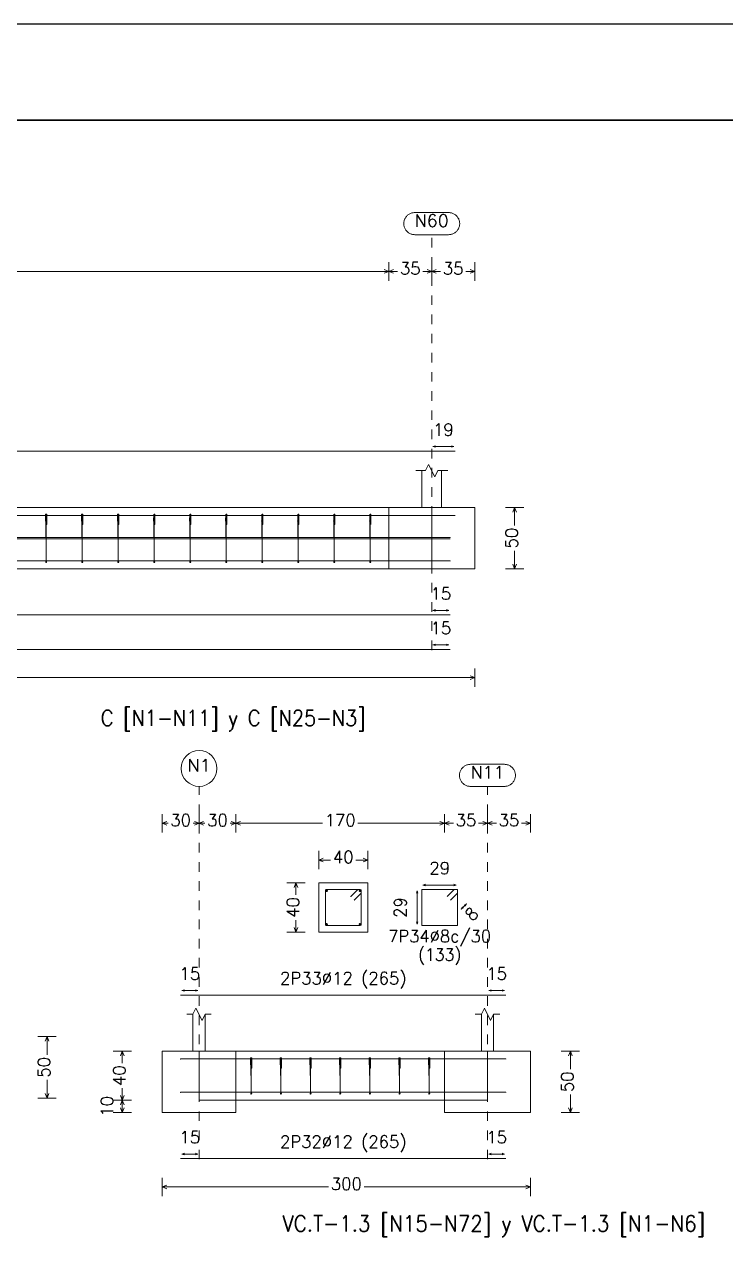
# Model space of a CAD drawing. Header units: inches. Extents: x 72863 to 72995, y 49095 to 49225.
# Drawn here: x 72932.33 to 72939.65, y 49144.92 to 49157.59 of the extents above; entities that cross this region are included whole.
import ezdxf
from ezdxf.enums import TextEntityAlignment as Align

# ---------------------------------------------------------------- set-up
doc = ezdxf.new("R2010")
doc.units = ezdxf.units.IN
doc.linetypes.add('CYPE_PUNTO', pattern=[0.075, 0, -0.075])
doc.layers.get('0').update_dxf_attribs({"lineweight": 15})
for name, color, linetype, lineweight in [('CIM_COTAS', 2, 'Continuous', 9), ('CIM_DIB_ARMADOS', 4, 'Continuous', 9), ('CIM_GEOMETRIA', 2, 'Continuous', 9), ('CIM_REFEREN', 2, 'Continuous', 9), ('CIM_TXT_ARMADOS', 3, 'Continuous', 9)]:
    doc.layers.add(name, color=color, linetype=linetype, lineweight=lineweight)
doc.layers.add('VG', color=7, linetype='Continuous')
doc.styles.add('CYPETXT', font='romans__.ttf', dxfattribs={"height": 0.2})

# ---------------------------------------------------------------- blocks, each defined once
blk = doc.blocks.new('PLANTILLA')
at = {"layer": 'VG'}
for p, q in [((72904.71, 49224.711), (72862.71, 49224.711)), ((72864.71, 49223.711), (72903.71, 49223.711))]:
    blk.add_line(p, q, dxfattribs=at)
blk.add_lwpolyline([(72903.71, 49199.561), (72903.71, 49223.711), (72864.71, 49223.711), (72864.71, 49196.011), (72885.71, 49196.011), (72885.71, 49199.611)], dxfattribs=at)

msp = doc.modelspace()

# ---------------------------------------------------------------- hatches: boundary and pattern name
at = {"layer": 'CIM_DIB_ARMADOS'}
h = msp.add_hatch(color=256, dxfattribs=at)
edge = h.paths.add_edge_path()
edge.add_arc((72936.8232, 49152.4688), 0.00102, 0, 360)
h = msp.add_hatch(color=256, dxfattribs=at)
edge = h.paths.add_edge_path()
edge.add_arc((72932.553, 49152.4117), 0.00102, 0, 360)
h = msp.add_hatch(color=256, dxfattribs=at)
edge = h.paths.add_edge_path()
edge.add_arc((72932.5642, 49152.3746), 0.00102, 0, 360)
h = msp.add_hatch(color=256, dxfattribs=at)
edge = h.paths.add_edge_path()
edge.add_arc((72932.9286, 49152.4117), 0.00102, 0, 360)
h = msp.add_hatch(color=256, dxfattribs=at)
edge = h.paths.add_edge_path()
edge.add_arc((72932.9397, 49152.3746), 0.00102, 0, 360)
h = msp.add_hatch(color=256, dxfattribs=at)
edge = h.paths.add_edge_path()
edge.add_arc((72933.3042, 49152.4117), 0.00102, 0, 360)
h = msp.add_hatch(color=256, dxfattribs=at)
edge = h.paths.add_edge_path()
edge.add_arc((72933.3153, 49152.3746), 0.00102, 0, 360)
h = msp.add_hatch(color=256, dxfattribs=at)
edge = h.paths.add_edge_path()
edge.add_arc((72933.6798, 49152.4117), 0.00102, 0, 360)
h = msp.add_hatch(color=256, dxfattribs=at)
edge = h.paths.add_edge_path()
edge.add_arc((72933.6909, 49152.3746), 0.00102, 0, 360)
h = msp.add_hatch(color=256, dxfattribs=at)
edge = h.paths.add_edge_path()
edge.add_arc((72934.0553, 49152.4117), 0.00102, 0, 360)
h = msp.add_hatch(color=256, dxfattribs=at)
edge = h.paths.add_edge_path()
edge.add_arc((72934.0665, 49152.3746), 0.00102, 0, 360)
h = msp.add_hatch(color=256, dxfattribs=at)
edge = h.paths.add_edge_path()
edge.add_arc((72934.4309, 49152.4117), 0.00102, 0, 360)
h = msp.add_hatch(color=256, dxfattribs=at)
edge = h.paths.add_edge_path()
edge.add_arc((72934.442, 49152.3746), 0.00102, 0, 360)
h = msp.add_hatch(color=256, dxfattribs=at)
edge = h.paths.add_edge_path()
edge.add_arc((72934.8065, 49152.4117), 0.00102, 0, 360)
h = msp.add_hatch(color=256, dxfattribs=at)
edge = h.paths.add_edge_path()
edge.add_arc((72934.8176, 49152.3746), 0.00102, 0, 360)
h = msp.add_hatch(color=256, dxfattribs=at)
edge = h.paths.add_edge_path()
edge.add_arc((72935.182, 49152.4117), 0.00102, 0, 360)
h = msp.add_hatch(color=256, dxfattribs=at)
edge = h.paths.add_edge_path()
edge.add_arc((72935.1932, 49152.3746), 0.00102, 0, 360)
h = msp.add_hatch(color=256, dxfattribs=at)
edge = h.paths.add_edge_path()
edge.add_arc((72935.5576, 49152.4117), 0.00102, 0, 360)
h = msp.add_hatch(color=256, dxfattribs=at)
edge = h.paths.add_edge_path()
edge.add_arc((72935.5687, 49152.3746), 0.00102, 0, 360)
h = msp.add_hatch(color=256, dxfattribs=at)
edge = h.paths.add_edge_path()
edge.add_arc((72935.9332, 49152.4117), 0.00102, 0, 360)
h = msp.add_hatch(color=256, dxfattribs=at)
edge = h.paths.add_edge_path()
edge.add_arc((72935.9443, 49152.3746), 0.00102, 0, 360)
h = msp.add_hatch(color=256, dxfattribs=at)
edge = h.paths.add_edge_path()
edge.add_arc((72936.772, 49152.2409), 0.00102, 0, 360)
h = msp.add_hatch(color=256, dxfattribs=at)
edge = h.paths.add_edge_path()
edge.add_arc((72936.772, 49152.2256), 0.00102, 0, 360)
h = msp.add_hatch(color=256, dxfattribs=at)
edge = h.paths.add_edge_path()
edge.add_arc((72936.772, 49151.9952), 0.00102, 0, 360)
h = msp.add_hatch(color=256, dxfattribs=at)
edge = h.paths.add_edge_path()
edge.add_arc((72935.7348, 49148.4938), 0.00102, 0, 360)
h = msp.add_hatch(color=256, dxfattribs=at)
edge = h.paths.add_edge_path()
edge.add_arc((72935.7719, 49148.4567), 0.00102, 0, 360)
h = msp.add_hatch(color=256, dxfattribs=at)
edge = h.paths.add_edge_path()
edge.add_arc((72933.9614, 49146.7998), 0.00102, 0, 360)
h = msp.add_hatch(color=256, dxfattribs=at)
edge = h.paths.add_edge_path()
edge.add_arc((72934.6916, 49146.7402), 0.00102, 0, 360)
h = msp.add_hatch(color=256, dxfattribs=at)
edge = h.paths.add_edge_path()
edge.add_arc((72935.001, 49146.7402), 0.00102, 0, 360)
h = msp.add_hatch(color=256, dxfattribs=at)
edge = h.paths.add_edge_path()
edge.add_arc((72935.3104, 49146.7402), 0.00102, 0, 360)
h = msp.add_hatch(color=256, dxfattribs=at)
edge = h.paths.add_edge_path()
edge.add_arc((72935.6198, 49146.7402), 0.00102, 0, 360)
h = msp.add_hatch(color=256, dxfattribs=at)
edge = h.paths.add_edge_path()
edge.add_arc((72935.9292, 49146.7402), 0.00102, 0, 360)
h = msp.add_hatch(color=256, dxfattribs=at)
edge = h.paths.add_edge_path()
edge.add_arc((72936.2386, 49146.7402), 0.00102, 0, 360)
h = msp.add_hatch(color=256, dxfattribs=at)
edge = h.paths.add_edge_path()
edge.add_arc((72936.548, 49146.7402), 0.00102, 0, 360)
h = msp.add_hatch(color=256, dxfattribs=at)
edge = h.paths.add_edge_path()
edge.add_arc((72937.3534, 49146.7998), 0.00102, 0, 360)
h = msp.add_hatch(color=256, dxfattribs=at)
edge = h.paths.add_edge_path()
edge.add_arc((72934.7029, 49146.7031), 0.00102, 0, 360)
h = msp.add_hatch(color=256, dxfattribs=at)
edge = h.paths.add_edge_path()
edge.add_arc((72935.0122, 49146.7031), 0.00102, 0, 360)
h = msp.add_hatch(color=256, dxfattribs=at)
edge = h.paths.add_edge_path()
edge.add_arc((72935.3216, 49146.7031), 0.00102, 0, 360)
h = msp.add_hatch(color=256, dxfattribs=at)
edge = h.paths.add_edge_path()
edge.add_arc((72935.631, 49146.7031), 0.00102, 0, 360)
h = msp.add_hatch(color=256, dxfattribs=at)
edge = h.paths.add_edge_path()
edge.add_arc((72935.9404, 49146.7031), 0.00102, 0, 360)
h = msp.add_hatch(color=256, dxfattribs=at)
edge = h.paths.add_edge_path()
edge.add_arc((72936.2498, 49146.7031), 0.00102, 0, 360)
h = msp.add_hatch(color=256, dxfattribs=at)
edge = h.paths.add_edge_path()
edge.add_arc((72936.5592, 49146.7031), 0.00102, 0, 360)
h = msp.add_hatch(color=256, dxfattribs=at)
edge = h.paths.add_edge_path()
edge.add_arc((72933.9614, 49146.4517), 0.00102, 0, 360)
h = msp.add_hatch(color=256, dxfattribs=at)
edge = h.paths.add_edge_path()
edge.add_arc((72937.3534, 49146.4517), 0.00102, 0, 360)

# ---------------------------------------------------------------- linework, layer by layer
at = {"layer": 'CIM_COTAS', "linetype": 'CYPE_PUNTO'}
for p, q in [((72936.58, 49151.0653), (72936.58, 49155.3984)), ((72934.1534, 49145.7534), (72934.1534, 49149.643)), ((72937.1614, 49145.7534), (72937.1614, 49149.643))]:
    msp.add_line(p, q, dxfattribs=at)
at = {"layer": 'CIM_COTAS'}
for p, q in [((72936.132, 49154.9184), (72936.132, 49155.1104)), ((72936.132, 49154.9184), (72936.132, 49155.1104)), ((72936.58, 49154.9184), (72936.58, 49155.1104)), ((72936.58, 49154.9184), (72936.58, 49155.1104)), ((72937.028, 49154.9184), (72937.028, 49155.1104)), ((72924.1598, 49155.0144), (72936.132, 49155.0144)), ((72936.132, 49155.0144), (72936.084, 49155.0336)), ((72936.132, 49155.0144), (72936.084, 49154.9952)), ((72936.132, 49155.0144), (72936.18, 49155.0336)), ((72936.132, 49155.0144), (72936.18, 49154.9952)), ((72936.132, 49155.0144), (72936.2245, 49155.0144)), ((72936.4875, 49155.0144), (72936.58, 49155.0144)), ((72936.58, 49155.0144), (72936.532, 49155.0336)), ((72936.58, 49155.0144), (72936.532, 49154.9952)), ((72936.58, 49155.0144), (72936.628, 49155.0336)), ((72936.58, 49155.0144), (72936.628, 49154.9952)), ((72936.58, 49155.0144), (72936.6725, 49155.0144)), ((72936.9355, 49155.0144), (72937.028, 49155.0144)), ((72937.028, 49155.0144), (72936.98, 49155.0336)), ((72937.028, 49155.0144), (72936.98, 49154.9952)), ((72937.3486, 49152.5533), (72937.5406, 49152.5533)), ((72937.4446, 49152.5533), (72937.4254, 49152.5053)), ((72937.4446, 49152.5533), (72937.4638, 49152.5053)), ((72937.4446, 49152.3648), (72937.4446, 49152.5533)), ((72937.4446, 49151.9133), (72937.4446, 49152.1017)), ((72937.4446, 49151.9133), (72937.4254, 49151.9613)), ((72937.4446, 49151.9133), (72937.4638, 49151.9613)), ((72937.3486, 49151.9133), (72937.5406, 49151.9133)), ((72937.028, 49150.7773), (72936.98, 49150.7965)), ((72937.028, 49150.6813), (72937.028, 49150.8733)), ((72924.3198, 49150.7773), (72937.028, 49150.7773)), ((72937.028, 49150.7773), (72936.98, 49150.7581)), ((72933.7694, 49149.163), (72933.7694, 49149.355)), ((72933.7694, 49149.259), (72933.8174, 49149.2782)), ((72934.1534, 49149.259), (72934.1054, 49149.2782)), ((72934.1534, 49149.163), (72934.1534, 49149.355)), ((72934.1534, 49149.163), (72934.1534, 49149.355)), ((72934.1534, 49149.259), (72934.2014, 49149.2782)), ((72934.5374, 49149.259), (72934.4894, 49149.2782)), ((72934.5374, 49149.163), (72934.5374, 49149.355)), ((72934.5374, 49149.163), (72934.5374, 49149.355)), ((72934.5374, 49149.259), (72934.5854, 49149.2782)), ((72936.7134, 49149.259), (72936.6654, 49149.2782)), ((72936.7134, 49149.163), (72936.7134, 49149.355)), ((72936.7134, 49149.163), (72936.7134, 49149.355)), ((72936.7134, 49149.259), (72936.7614, 49149.2782)), ((72937.1614, 49149.259), (72937.1134, 49149.2782)), ((72937.1614, 49149.163), (72937.1614, 49149.355)), ((72937.1614, 49149.163), (72937.1614, 49149.355)), ((72937.1614, 49149.259), (72937.2094, 49149.2782)), ((72937.6094, 49149.259), (72937.5614, 49149.2782)), ((72937.6094, 49149.163), (72937.6094, 49149.355)), ((72933.7694, 49149.259), (72933.8174, 49149.2398)), ((72933.7694, 49149.259), (72933.8299, 49149.259)), ((72934.0929, 49149.259), (72934.1534, 49149.259)), ((72934.1534, 49149.259), (72934.1054, 49149.2398)), ((72934.1534, 49149.259), (72934.2014, 49149.2398)), ((72934.1534, 49149.259), (72934.2139, 49149.259)), ((72934.4769, 49149.259), (72934.5374, 49149.259)), ((72934.5374, 49149.259), (72934.4894, 49149.2398)), ((72934.5374, 49149.259), (72934.5854, 49149.2398)), ((72934.5374, 49149.259), (72935.4401, 49149.259)), ((72935.8107, 49149.259), (72936.7134, 49149.259)), ((72936.7134, 49149.259), (72936.6654, 49149.2398)), ((72936.7134, 49149.259), (72936.7614, 49149.2398)), ((72936.7134, 49149.259), (72936.8059, 49149.259)), ((72937.0689, 49149.259), (72937.1614, 49149.259)), ((72937.1614, 49149.259), (72937.1134, 49149.2398)), ((72937.1614, 49149.259), (72937.2094, 49149.2398)), ((72937.1614, 49149.259), (72937.2539, 49149.259)), ((72937.5169, 49149.259), (72937.6094, 49149.259)), ((72937.6094, 49149.259), (72937.5614, 49149.2398)), ((72935.4014, 49148.779), (72935.4014, 49148.971)), ((72935.4014, 49148.875), (72935.4494, 49148.8942)), ((72935.9134, 49148.875), (72935.8654, 49148.8942)), ((72935.9134, 49148.779), (72935.9134, 49148.971)), ((72935.4014, 49148.875), (72935.4494, 49148.8558)), ((72935.4014, 49148.875), (72935.5259, 49148.875)), ((72935.7889, 49148.875), (72935.9134, 49148.875)), ((72935.9134, 49148.875), (72935.8654, 49148.8558)), ((72935.0678, 49148.6354), (72935.2598, 49148.6354)), ((72935.1638, 49148.6354), (72935.1446, 49148.5874)), ((72935.1638, 49148.6354), (72935.183, 49148.5874)), ((72935.1638, 49148.5109), (72935.1638, 49148.6354)), ((72935.0678, 49148.1234), (72935.2598, 49148.1234)), ((72935.1638, 49148.1234), (72935.1446, 49148.1714)), ((72935.1638, 49148.1234), (72935.1638, 49148.2478)), ((72935.1638, 49148.1234), (72935.183, 49148.1714)), ((72932.4718, 49147.0324), (72932.6638, 49147.0324)), ((72932.5678, 49147.0324), (72932.5486, 49146.9844)), ((72932.5678, 49147.0324), (72932.587, 49146.9844)), ((72932.5678, 49146.8439), (72932.5678, 49147.0324)), ((72933.2568, 49146.8818), (72933.4488, 49146.8818)), ((72933.3528, 49146.8818), (72933.3336, 49146.8338)), ((72933.3528, 49146.8818), (72933.372, 49146.8338)), ((72933.3528, 49146.7573), (72933.3528, 49146.8818)), ((72937.93, 49146.8818), (72938.122, 49146.8818)), ((72938.026, 49146.8818), (72938.0068, 49146.8338)), ((72938.026, 49146.8818), (72938.0452, 49146.8338)), ((72938.026, 49146.6933), (72938.026, 49146.8818)), ((72932.5678, 49146.3924), (72932.5678, 49146.5809)), ((72933.3528, 49146.3698), (72933.3528, 49146.4942)), ((72932.4718, 49146.3924), (72932.6638, 49146.3924)), ((72932.5678, 49146.3924), (72932.5486, 49146.4404)), ((72932.5678, 49146.3924), (72932.587, 49146.4404)), ((72933.2568, 49146.3698), (72933.4488, 49146.3698)), ((72933.2568, 49146.3698), (72933.4488, 49146.3698)), ((72933.3528, 49146.3698), (72933.3336, 49146.4178)), ((72933.3528, 49146.3698), (72933.3336, 49146.3218)), ((72933.3528, 49146.3698), (72933.372, 49146.4178)), ((72933.3528, 49146.3698), (72933.372, 49146.3218)), ((72933.3528, 49146.2418), (72933.3528, 49146.3698)), ((72938.026, 49146.2418), (72938.026, 49146.4302)), ((72933.2568, 49146.2418), (72933.4488, 49146.2418)), ((72933.3528, 49146.2418), (72933.3336, 49146.2898)), ((72933.3528, 49146.2418), (72933.372, 49146.2898)), ((72937.93, 49146.2418), (72938.122, 49146.2418)), ((72938.026, 49146.2418), (72938.0068, 49146.2898)), ((72938.026, 49146.2418), (72938.0452, 49146.2898)), ((72933.7694, 49145.3694), (72933.7694, 49145.5614)), ((72933.7694, 49145.4654), (72933.8174, 49145.4846)), ((72933.7694, 49145.4654), (72933.8174, 49145.4462)), ((72933.7694, 49145.4654), (72935.5041, 49145.4654)), ((72935.8747, 49145.4654), (72937.6094, 49145.4654)), ((72937.6094, 49145.4654), (72937.5614, 49145.4846)), ((72937.6094, 49145.4654), (72937.5614, 49145.4462)), ((72937.6094, 49145.3694), (72937.6094, 49145.5614))]:
    msp.add_line(p, q, dxfattribs=at)
for points in [[(72936.7566, 49155.6288), (72936.7643, 49155.6285), (72936.772, 49155.6277), (72936.7796, 49155.6265), (72936.7871, 49155.6247), (72936.7944, 49155.6224), (72936.8016, 49155.6196), (72936.8086, 49155.6164), (72936.8153, 49155.6127), (72936.8218, 49155.6086), (72936.828, 49155.604), (72936.8339, 49155.599), (72936.8394, 49155.5937), (72936.8446, 49155.588), (72936.8494, 49155.5819), (72936.8537, 49155.5756), (72936.8576, 49155.5689), (72936.8611, 49155.5621), (72936.8641, 49155.555), (72936.8666, 49155.5477), (72936.8687, 49155.5403), (72936.8702, 49155.5327), (72936.8712, 49155.5251), (72936.8718, 49155.5174), (72936.8718, 49155.5097), (72936.8712, 49155.502), (72936.8702, 49155.4944), (72936.8687, 49155.4869), (72936.8666, 49155.4794), (72936.8641, 49155.4722), (72936.8611, 49155.4651), (72936.8576, 49155.4582), (72936.8537, 49155.4516), (72936.8494, 49155.4452), (72936.8446, 49155.4392), (72936.8394, 49155.4335), (72936.8339, 49155.4281), (72936.828, 49155.4232), (72936.8218, 49155.4186), (72936.8153, 49155.4145), (72936.8086, 49155.4108), (72936.8016, 49155.4075), (72936.7944, 49155.4048), (72936.7871, 49155.4025), (72936.7796, 49155.4007), (72936.772, 49155.3994), (72936.7643, 49155.3986), (72936.7566, 49155.3984), (72936.4033, 49155.3984), (72936.3956, 49155.3986), (72936.388, 49155.3994), (72936.3804, 49155.4007), (72936.3729, 49155.4025), (72936.3655, 49155.4048), (72936.3584, 49155.4075), (72936.3514, 49155.4108), (72936.3446, 49155.4145), (72936.3381, 49155.4186), (72936.3319, 49155.4232), (72936.3261, 49155.4281), (72936.3205, 49155.4335), (72936.3154, 49155.4392), (72936.3106, 49155.4452), (72936.3062, 49155.4516), (72936.3023, 49155.4582), (72936.2988, 49155.4651), (72936.2958, 49155.4722), (72936.2933, 49155.4794), (72936.2913, 49155.4869), (72936.2897, 49155.4944), (72936.2887, 49155.502), (72936.2882, 49155.5097), (72936.2882, 49155.5174), (72936.2887, 49155.5251), (72936.2897, 49155.5327), (72936.2913, 49155.5403), (72936.2933, 49155.5477), (72936.2958, 49155.555), (72936.2988, 49155.5621), (72936.3023, 49155.5689), (72936.3062, 49155.5756), (72936.3106, 49155.5819), (72936.3154, 49155.588), (72936.3205, 49155.5937), (72936.3261, 49155.599), (72936.3319, 49155.604), (72936.3381, 49155.6086), (72936.3446, 49155.6127), (72936.3514, 49155.6164), (72936.3584, 49155.6196), (72936.3655, 49155.6224), (72936.3729, 49155.6247), (72936.3804, 49155.6265), (72936.388, 49155.6277), (72936.3956, 49155.6285), (72936.4033, 49155.6288), (72936.7566, 49155.6288)], [(72937.338, 49149.8734), (72937.3457, 49149.8732), (72937.3534, 49149.8724), (72937.361, 49149.8711), (72937.3685, 49149.8694), (72937.3758, 49149.8671), (72937.383, 49149.8643), (72937.39, 49149.8611), (72937.3968, 49149.8574), (72937.4032, 49149.8532), (72937.4094, 49149.8487), (72937.4153, 49149.8437), (72937.4209, 49149.8383), (72937.426, 49149.8326), (72937.4308, 49149.8266), (72937.4351, 49149.8202), (72937.4391, 49149.8136), (72937.4425, 49149.8067), (72937.4455, 49149.7997), (72937.4481, 49149.7924), (72937.4501, 49149.785), (72937.4516, 49149.7774), (72937.4527, 49149.7698), (72937.4532, 49149.7621), (72937.4532, 49149.7544), (72937.4527, 49149.7467), (72937.4516, 49149.7391), (72937.4501, 49149.7315), (72937.4481, 49149.7241), (72937.4455, 49149.7168), (72937.4425, 49149.7098), (72937.4391, 49149.7029), (72937.4351, 49149.6963), (72937.4308, 49149.6899), (72937.426, 49149.6839), (72937.4209, 49149.6782), (72937.4153, 49149.6728), (72937.4094, 49149.6678), (72937.4032, 49149.6633), (72937.3968, 49149.6591), (72937.39, 49149.6554), (72937.383, 49149.6522), (72937.3758, 49149.6494), (72937.3685, 49149.6471), (72937.361, 49149.6454), (72937.3534, 49149.6441), (72937.3457, 49149.6433), (72937.338, 49149.643), (72936.9848, 49149.643), (72936.9771, 49149.6433), (72936.9694, 49149.6441), (72936.9618, 49149.6454), (72936.9543, 49149.6471), (72936.947, 49149.6494), (72936.9398, 49149.6522), (72936.9328, 49149.6554), (72936.9261, 49149.6591), (72936.9196, 49149.6633), (72936.9134, 49149.6678), (72936.9075, 49149.6728), (72936.902, 49149.6782), (72936.8968, 49149.6839), (72936.892, 49149.6899), (72936.8877, 49149.6963), (72936.8837, 49149.7029), (72936.8803, 49149.7098), (72936.8773, 49149.7168), (72936.8747, 49149.7241), (72936.8727, 49149.7315), (72936.8712, 49149.7391), (72936.8701, 49149.7467), (72936.8696, 49149.7544), (72936.8696, 49149.7621), (72936.8701, 49149.7698), (72936.8712, 49149.7774), (72936.8727, 49149.785), (72936.8747, 49149.7924), (72936.8773, 49149.7997), (72936.8803, 49149.8067), (72936.8837, 49149.8136), (72936.8877, 49149.8202), (72936.892, 49149.8266), (72936.8968, 49149.8326), (72936.902, 49149.8383), (72936.9075, 49149.8437), (72936.9134, 49149.8487), (72936.9196, 49149.8532), (72936.9261, 49149.8574), (72936.9328, 49149.8611), (72936.9398, 49149.8643), (72936.947, 49149.8671), (72936.9543, 49149.8694), (72936.9618, 49149.8711), (72936.9694, 49149.8724), (72936.9771, 49149.8732), (72936.9848, 49149.8734), (72937.338, 49149.8734)]]:
    msp.add_lwpolyline(points, close=True, dxfattribs=at)
msp.add_circle((72934.1534, 49149.8302), 0.1871, dxfattribs=at)
at = {"layer": 'CIM_DIB_ARMADOS'}
for p, q in [((72935.4718, 49148.5534), (72935.4948, 49148.5534)), ((72935.4833, 49148.5419), (72935.4833, 49148.565)), ((72935.82, 49148.5534), (72935.843, 49148.5534)), ((72935.8315, 49148.5419), (72935.8315, 49148.565)), ((72935.4718, 49148.2053), (72935.4948, 49148.2053)), ((72935.4833, 49148.1938), (72935.4833, 49148.2168)), ((72935.82, 49148.2053), (72935.843, 49148.2053)), ((72935.8315, 49148.1938), (72935.8315, 49148.2168))]:
    msp.add_line(p, q, dxfattribs=at)
for points in [[(72911.2078, 49152.9264), (72911.2078, 49153.1414), (72911.4216, 49153.1414), (72936.58, 49153.1414), (72936.8232, 49153.1414)], [(72911.2078, 49152.2537), (72911.2078, 49152.4534), (72911.2099, 49152.4611), (72911.2155, 49152.4667), (72911.2232, 49152.4688), (72911.4216, 49152.4688), (72936.58, 49152.4688), (72936.8232, 49152.4688)], [(72932.5642, 49152.3746), (72932.5644, 49152.444), (72932.5644, 49152.4473), (72932.5644, 49152.4513), (72932.5641, 49152.4739), (72932.5641, 49152.479), (72932.564, 49152.4828), (72932.5639, 49152.4841), (72932.5591, 49152.4841), (72932.559, 49152.4828), (72932.5589, 49152.479), (72932.5589, 49152.4739), (72932.5589, 49151.9926), (72932.5589, 49151.9875), (72932.5589, 49151.9837), (72932.5589, 49151.9824), (72932.5589, 49151.9837), (72932.5589, 49151.9875), (72932.5588, 49151.9926), (72932.5539, 49152.4739), (72932.5538, 49152.479), (72932.5537, 49152.4828), (72932.5537, 49152.4841), (72932.5534, 49152.4841), (72932.5533, 49152.4834), (72932.5533, 49152.4811), (72932.553, 49152.4117)], [(72932.9397, 49152.3746), (72932.94, 49152.444), (72932.94, 49152.4473), (72932.94, 49152.4513), (72932.9397, 49152.4739), (72932.9396, 49152.479), (72932.9396, 49152.4828), (72932.9395, 49152.4841), (72932.9346, 49152.4841), (72932.9346, 49152.4828), (72932.9345, 49152.479), (72932.9345, 49152.4739), (72932.9345, 49151.9926), (72932.9345, 49151.9875), (72932.9345, 49151.9837), (72932.9345, 49151.9824), (72932.9345, 49151.9837), (72932.9344, 49151.9875), (72932.9344, 49151.9926), (72932.9295, 49152.4739), (72932.9294, 49152.479), (72932.9293, 49152.4828), (72932.9292, 49152.4841), (72932.9289, 49152.4841), (72932.9289, 49152.4834), (72932.9289, 49152.4811), (72932.9286, 49152.4117)], [(72933.3153, 49152.3746), (72933.3156, 49152.444), (72933.3156, 49152.4473), (72933.3155, 49152.4513), (72933.3153, 49152.4739), (72933.3152, 49152.479), (72933.3151, 49152.4828), (72933.315, 49152.4841), (72933.3102, 49152.4841), (72933.3101, 49152.4828), (72933.3101, 49152.479), (72933.3101, 49152.4739), (72933.3101, 49151.9926), (72933.3101, 49151.9875), (72933.3101, 49151.9837), (72933.3101, 49151.9824), (72933.3101, 49151.9837), (72933.31, 49151.9875), (72933.31, 49151.9926), (72933.3051, 49152.4739), (72933.305, 49152.479), (72933.3049, 49152.4828), (72933.3048, 49152.4841), (72933.3045, 49152.4841), (72933.3045, 49152.4834), (72933.3044, 49152.4811), (72933.3042, 49152.4117)], [(72933.6909, 49152.3746), (72933.6911, 49152.444), (72933.6911, 49152.4473), (72933.6911, 49152.4513), (72933.6909, 49152.4739), (72933.6908, 49152.479), (72933.6907, 49152.4828), (72933.6906, 49152.4841), (72933.6858, 49152.4841), (72933.6857, 49152.4828), (72933.6857, 49152.479), (72933.6856, 49152.4739), (72933.6856, 49151.9926), (72933.6856, 49151.9875), (72933.6856, 49151.9837), (72933.6856, 49151.9824), (72933.6856, 49151.9837), (72933.6856, 49151.9875), (72933.6855, 49151.9926), (72933.6806, 49152.4739), (72933.6806, 49152.479), (72933.6805, 49152.4828), (72933.6804, 49152.4841), (72933.6801, 49152.4841), (72933.68, 49152.4834), (72933.68, 49152.4811), (72933.6798, 49152.4117)], [(72934.0665, 49152.3746), (72934.0667, 49152.444), (72934.0667, 49152.4473), (72934.0667, 49152.4513), (72934.0664, 49152.4739), (72934.0664, 49152.479), (72934.0663, 49152.4828), (72934.0662, 49152.4841), (72934.0614, 49152.4841), (72934.0613, 49152.4828), (72934.0612, 49152.479), (72934.0612, 49152.4739), (72934.0612, 49151.9926), (72934.0612, 49151.9875), (72934.0612, 49151.9837), (72934.0612, 49151.9824), (72934.0612, 49151.9837), (72934.0612, 49151.9875), (72934.0611, 49151.9926), (72934.0562, 49152.4739), (72934.0561, 49152.479), (72934.056, 49152.4828), (72934.056, 49152.4841), (72934.0556, 49152.4841), (72934.0556, 49152.4834), (72934.0556, 49152.4811), (72934.0553, 49152.4117)], [(72934.442, 49152.3746), (72934.4423, 49152.444), (72934.4423, 49152.4473), (72934.4422, 49152.4513), (72934.442, 49152.4739), (72934.4419, 49152.479), (72934.4418, 49152.4828), (72934.4418, 49152.4841), (72934.4369, 49152.4841), (72934.4369, 49152.4828), (72934.4368, 49152.479), (72934.4368, 49152.4739), (72934.4368, 49151.9926), (72934.4368, 49151.9875), (72934.4368, 49151.9837), (72934.4368, 49151.9824), (72934.4368, 49151.9837), (72934.4367, 49151.9875), (72934.4367, 49151.9926), (72934.4318, 49152.4739), (72934.4317, 49152.479), (72934.4316, 49152.4828), (72934.4315, 49152.4841), (72934.4312, 49152.4841), (72934.4312, 49152.4834), (72934.4311, 49152.4811), (72934.4309, 49152.4117)], [(72934.8176, 49152.3746), (72934.8178, 49152.444), (72934.8178, 49152.4473), (72934.8178, 49152.4513), (72934.8176, 49152.4739), (72934.8175, 49152.479), (72934.8174, 49152.4828), (72934.8173, 49152.4841), (72934.8125, 49152.4841), (72934.8124, 49152.4828), (72934.8124, 49152.479), (72934.8124, 49152.4739), (72934.8124, 49151.9926), (72934.8124, 49151.9875), (72934.8124, 49151.9837), (72934.8124, 49151.9824), (72934.8123, 49151.9837), (72934.8123, 49151.9875), (72934.8122, 49151.9926), (72934.8073, 49152.4739), (72934.8073, 49152.479), (72934.8072, 49152.4828), (72934.8071, 49152.4841), (72934.8068, 49152.4841), (72934.8067, 49152.4834), (72934.8067, 49152.4811), (72934.8065, 49152.4117)], [(72935.1932, 49152.3746), (72935.1934, 49152.444), (72935.1934, 49152.4473), (72935.1934, 49152.4513), (72935.1932, 49152.4739), (72935.1931, 49152.479), (72935.193, 49152.4828), (72935.1929, 49152.4841), (72935.1881, 49152.4841), (72935.188, 49152.4828), (72935.1879, 49152.479), (72935.1879, 49152.4739), (72935.1879, 49151.9926), (72935.1879, 49151.9875), (72935.1879, 49151.9837), (72935.1879, 49151.9824), (72935.1879, 49151.9837), (72935.1879, 49151.9875), (72935.1878, 49151.9926), (72935.1829, 49152.4739), (72935.1828, 49152.479), (72935.1827, 49152.4828), (72935.1827, 49152.4841), (72935.1824, 49152.4841), (72935.1823, 49152.4834), (72935.1823, 49152.4811), (72935.182, 49152.4117)], [(72935.5687, 49152.3746), (72935.569, 49152.444), (72935.569, 49152.4473), (72935.569, 49152.4513), (72935.5687, 49152.4739), (72935.5687, 49152.479), (72935.5686, 49152.4828), (72935.5685, 49152.4841), (72935.5636, 49152.4841), (72935.5636, 49152.4828), (72935.5635, 49152.479), (72935.5635, 49152.4739), (72935.5635, 49151.9926), (72935.5635, 49151.9875), (72935.5635, 49151.9837), (72935.5635, 49151.9824), (72935.5635, 49151.9837), (72935.5634, 49151.9875), (72935.5634, 49151.9926), (72935.5585, 49152.4739), (72935.5584, 49152.479), (72935.5583, 49152.4828), (72935.5582, 49152.4841), (72935.5579, 49152.4841), (72935.5579, 49152.4834), (72935.5579, 49152.4811), (72935.5576, 49152.4117)], [(72935.9443, 49152.3746), (72935.9446, 49152.444), (72935.9446, 49152.4473), (72935.9445, 49152.4513), (72935.9443, 49152.4739), (72935.9442, 49152.479), (72935.9441, 49152.4828), (72935.944, 49152.4841), (72935.9392, 49152.4841), (72935.9391, 49152.4828), (72935.9391, 49152.479), (72935.9391, 49152.4739), (72935.9391, 49151.9926), (72935.9391, 49151.9875), (72935.9391, 49151.9837), (72935.9391, 49151.9824), (72935.9391, 49151.9837), (72935.939, 49151.9875), (72935.939, 49151.9926), (72935.9341, 49152.4739), (72935.934, 49152.479), (72935.9339, 49152.4828), (72935.9338, 49152.4841), (72935.9335, 49152.4841), (72935.9335, 49152.4834), (72935.9334, 49152.4811), (72935.9332, 49152.4117)], [(72911.2296, 49152.2409), (72911.4216, 49152.2409), (72936.58, 49152.2409), (72936.772, 49152.2409)], [(72911.2296, 49152.2256), (72911.4216, 49152.2256), (72936.58, 49152.2256), (72936.772, 49152.2256)], [(72911.2296, 49151.9952), (72911.4216, 49151.9952), (72936.58, 49151.9952), (72936.772, 49151.9952)], [(72911.2296, 49151.4313), (72911.4216, 49151.4313), (72936.58, 49151.4313), (72936.772, 49151.4313)], [(72911.2296, 49151.0717), (72911.4216, 49151.0717), (72936.58, 49151.0717), (72936.772, 49151.0717)], [(72935.7719, 49148.4567), (72935.8413, 49148.5261), (72935.8435, 49148.5295), (72935.8443, 49148.5334), (72935.8443, 49148.556), (72935.8429, 49148.5611), (72935.8392, 49148.5649), (72935.8341, 49148.5662), (72935.4808, 49148.5662), (72935.4756, 49148.5649), (72935.4719, 49148.5611), (72935.4705, 49148.556), (72935.4705, 49148.2027), (72935.4719, 49148.1976), (72935.4756, 49148.1939), (72935.4808, 49148.1925), (72935.834, 49148.1925), (72935.8392, 49148.1939), (72935.8429, 49148.1976), (72935.8443, 49148.2027), (72935.8443, 49148.556), (72935.8429, 49148.5611), (72935.8392, 49148.5649), (72935.8341, 49148.5662), (72935.8114, 49148.5662), (72935.8075, 49148.5655), (72935.8042, 49148.5633), (72935.7348, 49148.4938)], [(72936.777, 49148.4567), (72936.8494, 49148.5291), (72936.8494, 49148.5662), (72936.4756, 49148.5662), (72936.4756, 49148.1925), (72936.8494, 49148.1925), (72936.8494, 49148.5662), (72936.8123, 49148.5662), (72936.7399, 49148.4938)], [(72933.9614, 49147.4661), (72934.1534, 49147.4661), (72937.1614, 49147.4661), (72937.3534, 49147.4661)], [(72933.9614, 49146.7998), (72934.1534, 49146.7998), (72937.1614, 49146.7998), (72937.3534, 49146.7998)], [(72934.7029, 49146.7031), (72934.7029, 49146.7725), (72934.7028, 49146.7759), (72934.7028, 49146.7798), (72934.7025, 49146.8024), (72934.7024, 49146.8075), (72934.7023, 49146.8113), (72934.7022, 49146.8126), (72934.6974, 49146.8126), (72934.6973, 49146.8113), (72934.6972, 49146.8075), (72934.6972, 49146.8024), (72934.6972, 49146.4491), (72934.6972, 49146.444), (72934.6972, 49146.4403), (72934.6972, 49146.4389), (72934.6972, 49146.4403), (72934.6972, 49146.444), (72934.6971, 49146.4491), (72934.6922, 49146.8024), (72934.6922, 49146.8075), (72934.6921, 49146.8113), (72934.692, 49146.8126), (72934.6917, 49146.8126), (72934.6916, 49146.8119), (72934.6916, 49146.8097), (72934.6916, 49146.7402)], [(72935.0122, 49146.7031), (72935.0122, 49146.7725), (72935.0122, 49146.7759), (72935.0122, 49146.7798), (72935.0119, 49146.8024), (72935.0118, 49146.8075), (72935.0117, 49146.8113), (72935.0116, 49146.8126), (72935.0068, 49146.8126), (72935.0067, 49146.8113), (72935.0066, 49146.8075), (72935.0066, 49146.8024), (72935.0066, 49146.4491), (72935.0066, 49146.444), (72935.0066, 49146.4403), (72935.0066, 49146.4389), (72935.0066, 49146.4403), (72935.0065, 49146.444), (72935.0065, 49146.4491), (72935.0016, 49146.8024), (72935.0015, 49146.8075), (72935.0014, 49146.8113), (72935.0014, 49146.8126), (72935.001, 49146.8126), (72935.001, 49146.8119), (72935.001, 49146.8097), (72935.001, 49146.7402)], [(72935.3216, 49146.7031), (72935.3216, 49146.7725), (72935.3216, 49146.7759), (72935.3216, 49146.7798), (72935.3213, 49146.8024), (72935.3212, 49146.8075), (72935.3211, 49146.8113), (72935.321, 49146.8126), (72935.3162, 49146.8126), (72935.3161, 49146.8113), (72935.316, 49146.8075), (72935.316, 49146.8024), (72935.316, 49146.4491), (72935.316, 49146.444), (72935.316, 49146.4403), (72935.316, 49146.4389), (72935.316, 49146.4403), (72935.3159, 49146.444), (72935.3159, 49146.4491), (72935.311, 49146.8024), (72935.3109, 49146.8075), (72935.3108, 49146.8113), (72935.3108, 49146.8126), (72935.3104, 49146.8126), (72935.3104, 49146.8119), (72935.3104, 49146.8097), (72935.3104, 49146.7402)], [(72935.631, 49146.7031), (72935.631, 49146.7725), (72935.631, 49146.7759), (72935.631, 49146.7798), (72935.6307, 49146.8024), (72935.6306, 49146.8075), (72935.6305, 49146.8113), (72935.6304, 49146.8126), (72935.6255, 49146.8126), (72935.6255, 49146.8113), (72935.6254, 49146.8075), (72935.6254, 49146.8024), (72935.6254, 49146.4491), (72935.6254, 49146.444), (72935.6254, 49146.4403), (72935.6254, 49146.4389), (72935.6254, 49146.4403), (72935.6253, 49146.444), (72935.6253, 49146.4491), (72935.6204, 49146.8024), (72935.6203, 49146.8075), (72935.6202, 49146.8113), (72935.6201, 49146.8126), (72935.6198, 49146.8126), (72935.6198, 49146.8119), (72935.6198, 49146.8097), (72935.6198, 49146.7402)], [(72935.9404, 49146.7031), (72935.9404, 49146.7725), (72935.9404, 49146.7759), (72935.9404, 49146.7798), (72935.9401, 49146.8024), (72935.94, 49146.8075), (72935.9399, 49146.8113), (72935.9398, 49146.8126), (72935.9349, 49146.8126), (72935.9349, 49146.8113), (72935.9348, 49146.8075), (72935.9348, 49146.8024), (72935.9348, 49146.4491), (72935.9348, 49146.444), (72935.9348, 49146.4403), (72935.9348, 49146.4389), (72935.9348, 49146.4403), (72935.9347, 49146.444), (72935.9347, 49146.4491), (72935.9298, 49146.8024), (72935.9297, 49146.8075), (72935.9296, 49146.8113), (72935.9295, 49146.8126), (72935.9292, 49146.8126), (72935.9292, 49146.8119), (72935.9292, 49146.8097), (72935.9292, 49146.7402)], [(72936.2498, 49146.7031), (72936.2498, 49146.7725), (72936.2498, 49146.7759), (72936.2498, 49146.7798), (72936.2495, 49146.8024), (72936.2494, 49146.8075), (72936.2493, 49146.8113), (72936.2492, 49146.8126), (72936.2443, 49146.8126), (72936.2443, 49146.8113), (72936.2442, 49146.8075), (72936.2442, 49146.8024), (72936.2442, 49146.4491), (72936.2442, 49146.444), (72936.2442, 49146.4403), (72936.2442, 49146.4389), (72936.2442, 49146.4403), (72936.2441, 49146.444), (72936.2441, 49146.4491), (72936.2392, 49146.8024), (72936.2391, 49146.8075), (72936.239, 49146.8113), (72936.2389, 49146.8126), (72936.2386, 49146.8126), (72936.2386, 49146.8119), (72936.2386, 49146.8097), (72936.2386, 49146.7402)], [(72936.5592, 49146.7031), (72936.5592, 49146.7725), (72936.5592, 49146.7759), (72936.5592, 49146.7798), (72936.5589, 49146.8024), (72936.5588, 49146.8075), (72936.5587, 49146.8113), (72936.5586, 49146.8126), (72936.5537, 49146.8126), (72936.5537, 49146.8113), (72936.5536, 49146.8075), (72936.5536, 49146.8024), (72936.5536, 49146.4491), (72936.5536, 49146.444), (72936.5536, 49146.4403), (72936.5536, 49146.4389), (72936.5536, 49146.4403), (72936.5535, 49146.444), (72936.5534, 49146.4491), (72936.5486, 49146.8024), (72936.5485, 49146.8075), (72936.5484, 49146.8113), (72936.5483, 49146.8126), (72936.548, 49146.8126), (72936.548, 49146.8119), (72936.548, 49146.8097), (72936.548, 49146.7402)], [(72933.9614, 49146.4517), (72934.1534, 49146.4517), (72937.1614, 49146.4517), (72937.3534, 49146.4517)], [(72933.9614, 49145.7598), (72934.1534, 49145.7598), (72937.1614, 49145.7598), (72937.3534, 49145.7598)]]:
    msp.add_lwpolyline(points, dxfattribs=at)
for centre, radius in [((72936.8232, 49152.4688), 0.00102), ((72932.553, 49152.4117), 0.00102), ((72932.5642, 49152.3746), 0.00102), ((72932.9286, 49152.4117), 0.00102), ((72932.9397, 49152.3746), 0.00102), ((72933.3042, 49152.4117), 0.00102), ((72933.3153, 49152.3746), 0.00102), ((72933.6798, 49152.4117), 0.00102), ((72933.6909, 49152.3746), 0.00102), ((72934.0553, 49152.4117), 0.00102), ((72934.0665, 49152.3746), 0.00102), ((72934.4309, 49152.4117), 0.00102), ((72934.442, 49152.3746), 0.00102), ((72934.8065, 49152.4117), 0.00102), ((72934.8176, 49152.3746), 0.00102), ((72935.182, 49152.4117), 0.00102), ((72935.1932, 49152.3746), 0.00102), ((72935.5576, 49152.4117), 0.00102), ((72935.5687, 49152.3746), 0.00102), ((72935.9332, 49152.4117), 0.00102), ((72935.9443, 49152.3746), 0.00102), ((72936.772, 49152.2409), 0.00102), ((72936.772, 49152.2256), 0.00102), ((72932.5589, 49151.9824), 0.00512), ((72932.9345, 49151.9824), 0.00512), ((72933.3101, 49151.9824), 0.00512), ((72933.6856, 49151.9824), 0.00512), ((72934.0612, 49151.9824), 0.00512), ((72934.4368, 49151.9824), 0.00512), ((72934.8124, 49151.9824), 0.00512), ((72935.1879, 49151.9824), 0.00512), ((72935.5635, 49151.9824), 0.00512), ((72935.9391, 49151.9824), 0.00512), ((72936.772, 49151.9952), 0.00102), ((72935.4833, 49148.5534), 0.00768), ((72935.8315, 49148.5534), 0.00768), ((72935.7348, 49148.4938), 0.00102), ((72935.7719, 49148.4567), 0.00102), ((72935.4833, 49148.2053), 0.00768), ((72935.8315, 49148.2053), 0.00768), ((72933.9614, 49146.7998), 0.00102), ((72934.6916, 49146.7402), 0.00102), ((72935.001, 49146.7402), 0.00102), ((72935.3104, 49146.7402), 0.00102), ((72935.6198, 49146.7402), 0.00102), ((72935.9292, 49146.7402), 0.00102), ((72936.2386, 49146.7402), 0.00102), ((72936.548, 49146.7402), 0.00102), ((72937.3534, 49146.7998), 0.00102), ((72934.7029, 49146.7031), 0.00102), ((72935.0122, 49146.7031), 0.00102), ((72935.3216, 49146.7031), 0.00102), ((72935.631, 49146.7031), 0.00102), ((72935.9404, 49146.7031), 0.00102), ((72936.2498, 49146.7031), 0.00102), ((72936.5592, 49146.7031), 0.00102), ((72933.9614, 49146.4517), 0.00102), ((72934.6972, 49146.4389), 0.00512), ((72935.0066, 49146.4389), 0.00512), ((72935.316, 49146.4389), 0.00512), ((72935.6254, 49146.4389), 0.00512), ((72935.9348, 49146.4389), 0.00512), ((72936.2442, 49146.4389), 0.00512), ((72936.5536, 49146.4389), 0.00512), ((72937.3534, 49146.4517), 0.00102)]:
    msp.add_circle(centre, radius, dxfattribs=at)
at = {"layer": 'CIM_GEOMETRIA'}
for p, q in [((72936.4776, 49152.9373), (72936.4776, 49152.5533)), ((72936.6824, 49152.5533), (72936.6824, 49152.9373)), ((72936.58, 49152.5533), (72911.4216, 49152.5533)), ((72936.132, 49152.5533), (72937.028, 49152.5533)), ((72936.132, 49152.5533), (72936.132, 49151.9133)), ((72936.6824, 49152.5533), (72936.4776, 49152.5533)), ((72936.58, 49152.5533), (72936.58, 49151.9133)), ((72937.028, 49151.9133), (72937.028, 49152.5533)), ((72911.4216, 49151.9133), (72936.58, 49151.9133)), ((72937.028, 49151.9133), (72936.132, 49151.9133)), ((72934.0894, 49147.2658), (72934.0894, 49146.8818)), ((72934.2174, 49146.8818), (72934.2174, 49147.2658)), ((72937.0974, 49147.2658), (72937.0974, 49146.8818)), ((72937.2254, 49146.8818), (72937.2254, 49147.2658)), ((72933.7694, 49146.8818), (72934.5374, 49146.8818)), ((72933.7694, 49146.8818), (72933.7694, 49146.2418)), ((72934.2174, 49146.8818), (72934.0894, 49146.8818)), ((72934.1534, 49146.3698), (72934.1534, 49146.8818)), ((72937.1614, 49146.8818), (72934.1534, 49146.8818)), ((72934.5374, 49146.2418), (72934.5374, 49146.8818)), ((72936.7134, 49146.8818), (72937.6094, 49146.8818)), ((72936.7134, 49146.8818), (72936.7134, 49146.2418)), ((72937.2254, 49146.8818), (72937.0974, 49146.8818)), ((72937.1614, 49146.8818), (72937.1614, 49146.3698)), ((72937.6094, 49146.2418), (72937.6094, 49146.8818)), ((72934.1534, 49146.3698), (72937.1614, 49146.3698)), ((72934.5374, 49146.2418), (72933.7694, 49146.2418)), ((72937.6094, 49146.2418), (72936.7134, 49146.2418))]:
    msp.add_line(p, q, dxfattribs=at)
for points in [[(72936.4136, 49152.9373), (72936.516, 49152.9373), (72936.548, 49153.0013), (72936.612, 49152.8733), (72936.644, 49152.9373), (72936.7464, 49152.9373)], [(72934.0254, 49147.2658), (72934.0894, 49147.2658), (72934.1214, 49147.3298), (72934.1854, 49147.2018), (72934.2174, 49147.2658), (72934.2814, 49147.2658)], [(72937.0334, 49147.2658), (72937.0974, 49147.2658), (72937.1294, 49147.3298), (72937.1934, 49147.2018), (72937.2254, 49147.2658), (72937.2894, 49147.2658)]]:
    msp.add_lwpolyline(points, dxfattribs=at)
msp.add_lwpolyline([(72935.4014, 49148.6354), (72935.4014, 49148.1234), (72935.9134, 49148.1234), (72935.9134, 49148.6354), (72935.4014, 49148.6354)], close=True, dxfattribs=at)
at = {"layer": 'CIM_TXT_ARMADOS'}
for p, q in [((72936.6185, 49153.1974), (72936.5929, 49153.1894)), ((72936.7846, 49153.1974), (72936.8102, 49153.1894)), ((72936.6185, 49153.1814), (72936.5929, 49153.1894)), ((72936.5929, 49153.1894), (72936.8102, 49153.1894)), ((72936.7846, 49153.1814), (72936.8102, 49153.1894)), ((72936.6185, 49151.4873), (72936.5929, 49151.4793)), ((72936.6185, 49151.4713), (72936.5929, 49151.4793)), ((72936.5929, 49151.4793), (72936.759, 49151.4793)), ((72936.7334, 49151.4873), (72936.759, 49151.4793)), ((72936.7334, 49151.4713), (72936.759, 49151.4793)), ((72936.6185, 49151.1277), (72936.5929, 49151.1197)), ((72936.6185, 49151.1117), (72936.5929, 49151.1197)), ((72936.5929, 49151.1197), (72936.759, 49151.1197)), ((72936.7334, 49151.1277), (72936.759, 49151.1197)), ((72936.7334, 49151.1117), (72936.759, 49151.1197)), ((72936.4196, 49148.5277), (72936.4276, 49148.5533)), ((72936.4356, 49148.5277), (72936.4276, 49148.5533)), ((72936.4276, 49148.5533), (72936.4276, 49148.2054)), ((72936.5142, 49148.6222), (72936.4886, 49148.6142)), ((72936.5142, 49148.6062), (72936.4886, 49148.6142)), ((72936.8365, 49148.6142), (72936.4886, 49148.6142)), ((72936.8109, 49148.6222), (72936.8365, 49148.6142)), ((72936.8109, 49148.6062), (72936.8365, 49148.6142)), ((72936.888, 49148.364), (72936.9421, 49148.4182)), ((72936.9004, 49148.3878), (72936.888, 49148.364)), ((72936.9117, 49148.3765), (72936.888, 49148.364)), ((72936.9183, 49148.4057), (72936.9421, 49148.4182)), ((72936.9296, 49148.3944), (72936.9421, 49148.4182)), ((72936.4196, 49148.231), (72936.4276, 49148.2054)), ((72936.4356, 49148.231), (72936.4276, 49148.2054)), ((72933.9999, 49147.5221), (72933.9743, 49147.5141)), ((72933.9999, 49147.5061), (72933.9743, 49147.5141)), ((72933.9743, 49147.5141), (72934.1405, 49147.5141)), ((72934.1149, 49147.5221), (72934.1405, 49147.5141)), ((72934.1149, 49147.5061), (72934.1405, 49147.5141)), ((72937.1999, 49147.5221), (72937.1743, 49147.5141)), ((72937.1999, 49147.5061), (72937.1743, 49147.5141)), ((72937.1743, 49147.5141), (72937.3405, 49147.5141)), ((72937.3149, 49147.5221), (72937.3405, 49147.5141)), ((72937.3149, 49147.5061), (72937.3405, 49147.5141)), ((72933.9999, 49145.8158), (72933.9743, 49145.8078)), ((72933.9999, 49145.7998), (72933.9743, 49145.8078)), ((72933.9743, 49145.8078), (72934.1405, 49145.8078)), ((72934.1149, 49145.8158), (72934.1405, 49145.8078)), ((72934.1149, 49145.7998), (72934.1405, 49145.8078)), ((72937.1999, 49145.8158), (72937.1743, 49145.8078)), ((72937.1999, 49145.7998), (72937.1743, 49145.8078)), ((72937.1743, 49145.8078), (72937.3405, 49145.8078)), ((72937.3149, 49145.8158), (72937.3405, 49145.8078)), ((72937.3149, 49145.7998), (72937.3405, 49145.8078))]:
    msp.add_line(p, q, dxfattribs=at)

# ---------------------------------------------------------------- block references
msp.add_blockref('PLANTILLA', (44.3219, -67.118))

# ---------------------------------------------------------------- texts
at = {"layer": 'CIM_COTAS', "style": 'CYPETXT'}
for s, width, p, p2 in [('N60', 0.924861, (72936.4033, 49155.4816), (72936.7566, 49155.4816)), ('35', 0.872087, (72936.2485, 49154.9824), (72936.4635, 49154.9824)), ('35', 0.872087, (72936.6965, 49154.9824), (72936.9115, 49154.9824)), ('N1', 0.950013, (72934.0305, 49149.7982), (72934.2763, 49149.7982)), ('N11', 0.924861, (72936.9848, 49149.7262), (72937.338, 49149.7262)), ('30', 0.872087, (72933.8539, 49149.227), (72934.0689, 49149.227)), ('30', 0.872087, (72934.2379, 49149.227), (72934.4529, 49149.227)), ('170', 0.872087, (72935.4641, 49149.227), (72935.7867, 49149.227)), ('35', 0.872087, (72936.8299, 49149.227), (72937.0449, 49149.227)), ('35', 0.872087, (72937.2779, 49149.227), (72937.4929, 49149.227)), ('40', 0.872087, (72935.5499, 49148.843), (72935.7649, 49148.843)), ('300', 0.872087, (72935.5281, 49145.4334), (72935.8507, 49145.4334))]:
    msp.add_text(s, height=0.128, dxfattribs=dict(at, width=width)).set_placement(p, p2, align=Align.FIT)
at = {"layer": 'CIM_COTAS', "style": 'CYPETXT', "width": 0.872087}
for s, p, p2 in [('50', (72937.4766, 49152.1257), (72937.4766, 49152.3408)), ('40', (72935.1958, 49148.2718), (72935.1958, 49148.4869)), ('50', (72932.5998, 49146.6049), (72932.5998, 49146.8199)), ('40', (72933.3848, 49146.5182), (72933.3848, 49146.7333)), ('50', (72938.058, 49146.4542), (72938.058, 49146.6693)), ('10', (72933.2568, 49146.1982), (72933.2568, 49146.4133))]:
    msp.add_text(s, height=0.128, rotation=90, dxfattribs=at).set_placement(p, p2, align=Align.FIT)
at = {"layer": 'CIM_REFEREN', "style": 'CYPETXT'}
for s, width, p, p2 in [('C [N1-N11] y C [N25-N3]', 0.75257, (72933.1288, 49150.2733), (72935.8918, 49150.2733)), ('VC.T-1.3 [N15-N72] y VC.T-1.3 [N1-N6]', 0.787226, (72935.024, 49145.0004), (72939.4344, 49145.0004))]:
    msp.add_text(s, height=0.1664, dxfattribs=dict(at, width=width)).set_placement(p, p2, align=Align.FIT)
at = {"layer": 'CIM_TXT_ARMADOS', "style": 'CYPETXT'}
for s, width, p, p2 in [('19', 0.872087, (72936.5941, 49153.3014), (72936.8091, 49153.3014)), ('15', 0.872087, (72936.5685, 49151.5913), (72936.7835, 49151.5913)), ('15', 0.872087, (72936.5685, 49151.2317), (72936.7835, 49151.2317)), ('29', 0.872087, (72936.555, 49148.7262), (72936.77, 49148.7262)), ('7P34%%c8c/30', 0.870411, (72936.1259, 49148.0165), (72937.1992, 49148.0165)), ('(133)', 0.825691, (72936.4379, 49147.8245), (72936.8872, 49147.8245)), ('15', 0.872087, (72933.9499, 49147.6261), (72934.1649, 49147.6261)), ('15', 0.872087, (72937.1499, 49147.6261), (72937.3649, 49147.6261)), ('2P33%%c12 (265)', 0.858421, (72934.9979, 49147.5781), (72936.3169, 49147.5781)), ('15', 0.872087, (72933.9499, 49145.9198), (72934.1649, 49145.9198)), ('2P32%%c12 (265)', 0.858421, (72934.9979, 49145.8718), (72936.3169, 49145.8718)), ('15', 0.872087, (72937.1499, 49145.9198), (72937.3649, 49145.9198))]:
    msp.add_text(s, height=0.128, dxfattribs=dict(at, width=width)).set_placement(p, p2, align=Align.FIT)
at = {"layer": 'CIM_TXT_ARMADOS', "style": 'CYPETXT', "width": 0.872087}
for s, rotation, p, p2 in [('29', 90, (72936.3156, 49148.2718), (72936.3156, 49148.4869)), ('8', 45, (72937.0015, 49148.2286), (72937.0775, 49148.3047))]:
    msp.add_text(s, height=0.128, rotation=rotation, dxfattribs=at).set_placement(p, p2, align=Align.FIT)

doc.saveas('drawing.dxf')
